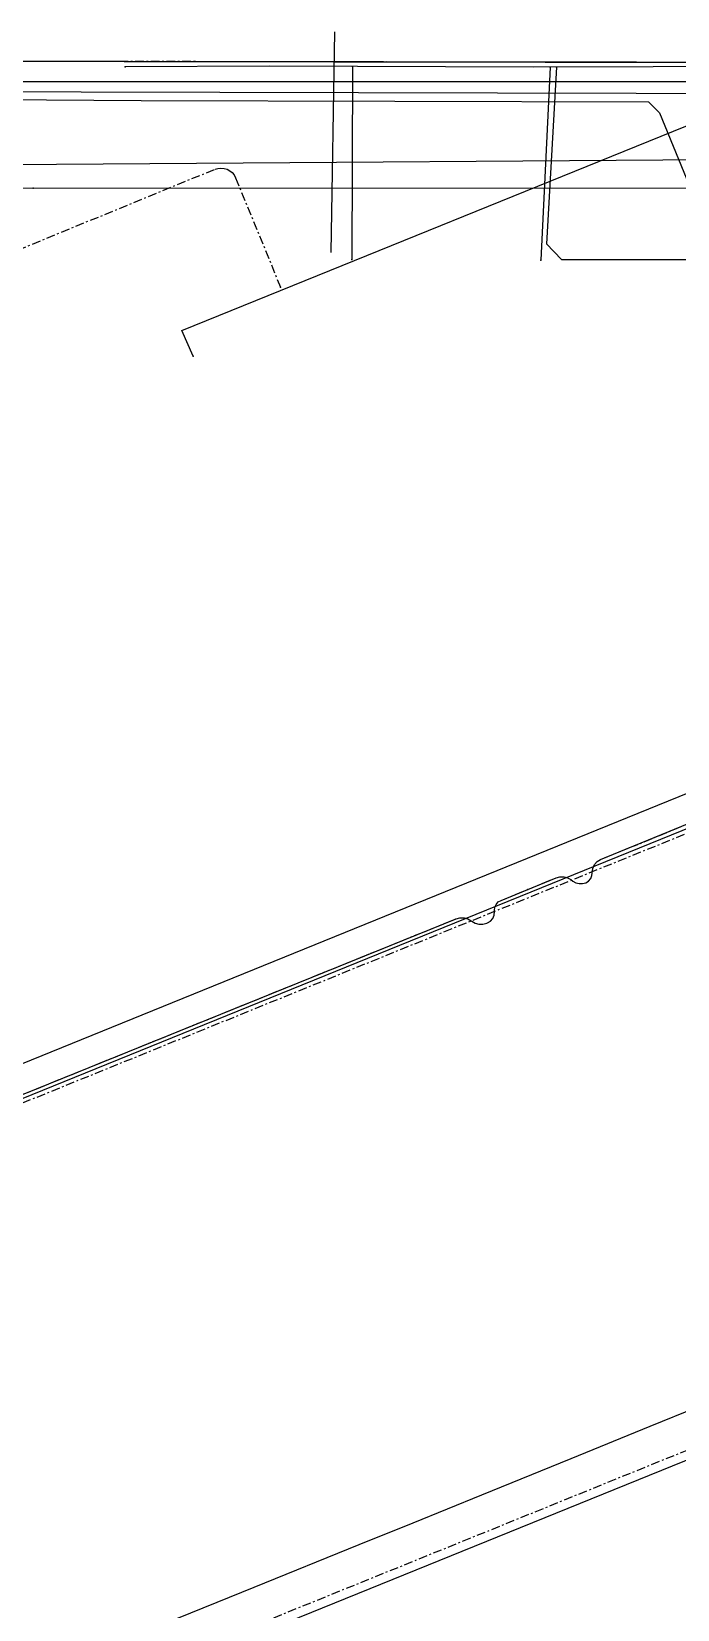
# Model space of a CAD drawing. Header units: metres. Extents: x -529 to 260, y -315 to 217.
# Drawn here: x -220.6 to -179.7, y -109.8 to -9.7 of the extents above; entities that cross this region are included whole.
import ezdxf

# ---------------------------------------------------------------- set-up
doc = ezdxf.new("R2010")
doc.units = ezdxf.units.M
doc.linetypes.add('DISUSED', pattern=[0.9943, 0.55, -0.1666, 0.1111, -0.1666])
for name, color, linetype, true_color in [('GM0772_GWA_Appurtenance', 7, 'Continuous', 0xba38a8), ('GM0772_GWA_Rioolleiding', 7, 'Continuous', 0xba38a8), ('KL1001_WAT_Waterleiding', 7, 'Continuous', 0x0000ff), ('KL1031_ELS_Appurtenance', 7, 'Continuous', 0x960000), ('KL1031_ELS_Elektriciteitskabel', 7, 'Continuous', 0x960000), ('KL1031_EMS_Appurtenance', 7, 'Continuous', 0xc80000), ('KL1031_EMS_Elektriciteitskabel', 7, 'Continuous', 0xc80000), ('KL1031_GLD_OlieGasChemicalienPijpleiding', 7, 'Continuous', 0xffaf3c), ('KL1049_DAT_Mantelbuis', 7, 'Continuous', 0x00ff00), ('KL1051_DAT_Appurtenance', 7, 'Continuous', 0x00ff00), ('KL1051_DAT_Kabelbed', 7, 'Continuous', 0x00ff00), ('KL1233_WRM_ThermischePijpleiding', 7, 'Continuous', 0x008080), ('KL1662_EMS_Elektriciteitskabel', 7, 'Continuous', 0xc80000)]:
    doc.layers.add(name, color=color, linetype=linetype, true_color=true_color)

msp = doc.modelspace()

# ---------------------------------------------------------------- linework, layer by layer
at = {"layer": 'GM0772_GWA_Appurtenance'}
msp.add_point((-220.5, -19.66), dxfattribs=at)
at = {"layer": 'GM0772_GWA_Rioolleiding', "linetype": 'CONTINUOUS'}
for points in [[(-168.75, -17.8), (-221.99, -18.17)], [(-220.5, -19.66), (-264.05, -19.68)], [(-169.77, -19.67), (-220.5, -19.66)]]:
    msp.add_lwpolyline(points, dxfattribs=at)
at = {"layer": 'KL1001_WAT_Waterleiding', "linetype": 'CONTINUOUS'}
msp.add_lwpolyline([(-228.89, -13.99), (-228.69, -13.99), (-213.66, -14.09), (-181.5, -14.17), (-180.79, -14.88), (-169.28, -42.98)], dxfattribs=at)
at = {"layer": 'KL1031_ELS_Appurtenance'}
for p in [(-214.68, -11.96), (-200.27, -11.93), (-187.72, -11.97), (-187.33, -11.97), (-200.31, -24.18), (-188.32, -24.23), (-204.83, -25.93)]:
    msp.add_point(p, dxfattribs=at)
at = {"layer": 'KL1031_ELS_Elektriciteitskabel', "linetype": 'CONTINUOUS'}
for points in [[(-173.76, 3.83), (-173.59, 2.94), (-173.3, 1.12), (-171.6, -8.71), (-171.63, -8.93), (-171.69, -9.11), (-171.77, -9.3), (-171.89, -9.5), (-172.04, -9.71), (-172.22, -9.93), (-172.43, -10.15), (-173.26, -10.95), (-173.75, -11.37), (-174.04, -11.61), (-174.38, -11.78), (-174.76, -11.88), (-175.14, -11.91), (-175.62, -11.91), (-181.2, -11.96), (-188.79, -11.97), (-205.53, -11.91), (-214.68, -11.96)], [(-200.27, -11.93), (-200.31, -24.18)], [(-187.72, -11.97), (-188.32, -24.23)], [(-187.33, -11.97), (-187.96, -23.18), (-187.01, -24.18), (-176.22, -24.18)]]:
    msp.add_lwpolyline(points, dxfattribs=at)
at = {"layer": 'KL1031_ELS_Elektriciteitskabel', "linetype": 'DISUSED'}
msp.add_lwpolyline([(-223.32, -24.34), (-208.98, -18.45), (-208.79, -18.4), (-208.6, -18.38), (-208.4, -18.4), (-208.21, -18.45), (-208.04, -18.55), (-207.89, -18.67), (-207.77, -18.82), (-207.67, -19), (-204.83, -25.93)], dxfattribs=at)
at = {"layer": 'KL1031_EMS_Appurtenance'}
msp.add_point((-189.15, -64.14), dxfattribs=at)
msp.add_point((-189.15, -64.14), dxfattribs=at)
at = {"layer": 'KL1031_EMS_Elektriciteitskabel', "linetype": 'CONTINUOUS'}
for points in [[(-173, -11.77), (-174.71, -11.69), (-228.09, -11.6), (-228.27, -11.58), (-228.42, -11.55), (-228.55, -11.49), (-228.66, -11.41), (-228.74, -11.3), (-228.8, -11.17), (-228.84, -11.01), (-228.85, -10.83), (-228.92, -7.48), (-228.94, -5.48), (-228.94, 2.52), (-228.95, 4.52), (-229.13, 31.22)], [(-171.3, -18.22), (-170.96, -13.76), (-170.96, -13.54), (-170.99, -13.32), (-171.04, -13.1), (-171.12, -12.89), (-171.22, -12.7), (-171.35, -12.52), (-171.5, -12.35), (-171.66, -12.2), (-171.9, -12.03), (-172.17, -11.91), (-172.45, -11.82), (-172.74, -11.78), (-172.9, -11.78), (-174.71, -11.69), (-228.09, -11.6)], [(-171.3, -18.22), (-170.96, -13.76), (-170.96, -13.54), (-170.99, -13.32), (-171.04, -13.1), (-171.12, -12.89), (-171.22, -12.7), (-171.35, -12.52), (-171.5, -12.35), (-171.66, -12.2), (-171.9, -12.03), (-172.17, -11.91), (-172.45, -11.82), (-172.74, -11.78), (-172.9, -11.78), (-174.71, -11.69), (-228.09, -11.6)], [(-171.02, -14.53), (-170.96, -13.76), (-170.96, -13.54), (-170.99, -13.32), (-171.04, -13.1), (-171.12, -12.89), (-171.22, -12.7), (-171.35, -12.52), (-171.5, -12.35), (-171.66, -12.2), (-171.9, -12.03), (-172.17, -11.91), (-172.45, -11.82), (-172.74, -11.78), (-172.9, -11.78), (-174.71, -11.69), (-228.09, -11.6)], [(-171.3, -18.22), (-170.96, -13.76), (-170.96, -13.54), (-170.99, -13.32), (-171.04, -13.1), (-171.12, -12.89), (-171.22, -12.7), (-171.35, -12.52), (-171.5, -12.35), (-171.66, -12.2), (-171.9, -12.03), (-172.17, -11.91), (-172.45, -11.82), (-172.74, -11.78), (-172.9, -11.78), (-174.71, -11.69), (-228.09, -11.6)], [(-171.3, -18.22), (-170.96, -13.76), (-170.96, -13.54), (-170.99, -13.32), (-171.04, -13.1), (-171.12, -12.89), (-171.22, -12.7), (-171.35, -12.52), (-171.5, -12.35), (-171.66, -12.2), (-171.9, -12.03), (-172.17, -11.91), (-172.45, -11.82), (-172.74, -11.78), (-172.9, -11.78), (-174.71, -11.69), (-228.09, -11.6)], [(-171.3, -18.22), (-170.96, -13.76), (-170.96, -13.54), (-170.99, -13.32), (-171.04, -13.1), (-171.12, -12.89), (-171.22, -12.7), (-171.35, -12.52), (-171.5, -12.35), (-171.66, -12.2), (-171.9, -12.03), (-172.17, -11.91), (-172.45, -11.82), (-172.74, -11.78), (-172.9, -11.78), (-174.71, -11.69), (-228.09, -11.6)], [(-171.3, -18.22), (-170.96, -13.76), (-170.96, -13.54), (-170.99, -13.32), (-171.04, -13.1), (-171.12, -12.89), (-171.22, -12.7), (-171.35, -12.52), (-171.5, -12.35), (-171.66, -12.2), (-171.9, -12.03), (-172.17, -11.91), (-172.45, -11.82), (-172.74, -11.78), (-172.9, -11.78), (-174.71, -11.69), (-228.09, -11.6)], [(-171.3, -18.22), (-170.96, -13.76), (-170.96, -13.54), (-170.99, -13.32), (-171.04, -13.1), (-171.12, -12.89), (-171.22, -12.7), (-171.35, -12.52), (-171.5, -12.35), (-171.66, -12.2), (-171.9, -12.03), (-172.17, -11.91), (-172.45, -11.82), (-172.74, -11.78), (-172.9, -11.78), (-174.71, -11.69), (-228.09, -11.6)], [(-171.3, -18.22), (-170.96, -13.76), (-170.96, -13.54), (-170.99, -13.32), (-171.04, -13.1), (-171.12, -12.89), (-171.22, -12.7), (-171.35, -12.52), (-171.5, -12.35), (-171.66, -12.2), (-171.9, -12.03), (-172.17, -11.91), (-172.45, -11.82), (-172.74, -11.78), (-172.9, -11.78), (-174.71, -11.69), (-228.09, -11.6)], [(-228.09, -11.6), (-174.71, -11.69), (-172.9, -11.78), (-172.74, -11.78), (-172.45, -11.82), (-172.17, -11.91), (-171.9, -12.03), (-171.66, -12.2), (-171.5, -12.35), (-171.35, -12.52), (-171.22, -12.7), (-171.12, -12.89), (-171.04, -13.1), (-170.99, -13.32), (-170.96, -13.54), (-170.96, -13.76), (-170.96, -13.85)], [(-171.3, -18.22), (-170.96, -13.76), (-170.96, -13.54), (-170.99, -13.32), (-171.04, -13.1), (-171.12, -12.89), (-171.22, -12.7), (-171.35, -12.52), (-171.5, -12.35), (-171.66, -12.2), (-171.9, -12.03), (-172.17, -11.91), (-172.45, -11.82), (-172.74, -11.78), (-172.9, -11.78), (-174.71, -11.69), (-228.09, -11.6)], [(-189.15, -64.14), (-187.34, -63.4), (-187.11, -63.34), (-186.86, -63.34), (-186.63, -63.4), (-186.42, -63.52), (-186.29, -63.61), (-186.1, -63.72), (-185.89, -63.77), (-185.68, -63.77), (-185.47, -63.72), (-185.3, -63.61), (-185.16, -63.46), (-185.08, -63.27), (-185.03, -62.81), (-184.92, -62.57), (-184.75, -62.38), (-184.53, -62.25), (-166.02, -54.65)], [(-277.08, -99.45), (-272.28, -97.51), (-270.65, -96.82), (-237.79, -83.89), (-193.7, -66.01), (-193.45, -65.95), (-193.19, -65.95), (-192.94, -66.02), (-192.49, -66.28), (-192.25, -66.35), (-191.99, -66.35), (-191.74, -66.29), (-191.7, -66.27), (-191.51, -66.15), (-191.36, -65.98), (-191.27, -65.77), (-191.25, -65.55), (-191.25, -65.49), (-191.23, -65.28), (-191.15, -65.1), (-191.02, -64.94), (-190.84, -64.84), (-189.15, -64.14)], [(-150.49, -90.08), (-152.4, -90.15), (-152.9, -90.19), (-153.39, -90.26), (-153.87, -90.37), (-154.34, -90.52), (-157.37, -91.6), (-158.31, -91.94), (-159.24, -92.31), (-175.52, -98.92), (-252.53, -130.17), (-252.6, -130.21), (-252.71, -130.29), (-252.86, -130.39), (-253.05, -130.54), (-253.54, -130.92), (-254.17, -131.44)]]:
    msp.add_lwpolyline(points, dxfattribs=at)
at = {"layer": 'KL1031_EMS_Elektriciteitskabel', "linetype": 'DISUSED'}
for points in [[(-170.96, -13.76), (-170.96, -13.54), (-170.99, -13.32), (-171.04, -13.1), (-171.12, -12.89), (-171.22, -12.7), (-171.35, -12.52), (-171.5, -12.35), (-171.66, -12.2), (-171.9, -12.03), (-172.17, -11.91), (-172.45, -11.82), (-172.74, -11.78), (-172.9, -11.78), (-174.71, -11.69), (-228.09, -11.6)], [(-440.19, -166.24), (-417.83, -157.11), (-335.01, -125.08), (-281.29, -102.02), (-268.16, -96.77), (-153.82, -50.33), (-156.23, -44.41), (-151, -42.29)], [(-189.15, -64.14), (-187.34, -63.4), (-187.11, -63.34), (-186.86, -63.34), (-186.63, -63.4), (-186.42, -63.52), (-186.29, -63.61), (-186.1, -63.72), (-185.89, -63.77), (-185.68, -63.77), (-185.47, -63.72), (-185.3, -63.61), (-185.16, -63.46), (-185.08, -63.27), (-185.03, -62.81), (-184.92, -62.57), (-184.75, -62.38), (-184.53, -62.25), (-166.02, -54.65)], [(-237.79, -83.89), (-193.7, -66.01), (-193.45, -65.95), (-193.19, -65.95), (-192.94, -66.02), (-192.49, -66.28), (-192.25, -66.35), (-191.99, -66.35), (-191.74, -66.29), (-191.7, -66.27), (-191.51, -66.15), (-191.36, -65.98), (-191.27, -65.77), (-191.25, -65.55), (-191.25, -65.49), (-191.23, -65.28), (-191.15, -65.1), (-191.02, -64.94), (-190.84, -64.84), (-189.15, -64.14)], [(-151.33, -88.48), (-254.6, -130.39)]]:
    msp.add_lwpolyline(points, dxfattribs=at)
at = {"layer": 'KL1031_GLD_OlieGasChemicalienPijpleiding', "linetype": 'CONTINUOUS'}
msp.add_lwpolyline([(-296.74, -13.46), (-279.1, -13.39), (-182.27, -13.62), (-154.3, -13.66), (-154.23, -7.28)], dxfattribs=at)
at = {"layer": 'KL1049_DAT_Mantelbuis', "linetype": 'CONTINUOUS'}
msp.add_lwpolyline([(-201.62, -23.73), (-201.39, -9.74)], dxfattribs=at)
at = {"layer": 'KL1051_DAT_Appurtenance'}
msp.add_point((-210.36, -30.32), dxfattribs=at)
at = {"layer": 'KL1051_DAT_Kabelbed', "linetype": 'CONTINUOUS'}
for points in [[(-210.36, -30.32), (-211.09, -28.68), (-176.79, -14.78), (-162.64, -49.59), (-162.01, -51.13), (-161.23, -53.04), (-160.63, -54.53)], [(-152.7, -48.42), (-154.02, -47.87), (-159.82, -50.23), (-162.01, -51.13), (-164.87, -52.29), (-277.11, -97.94), (-278.51, -97.3)], [(-277.67, -99.38), (-277.67, -99.38), (-276.33, -99.8), (-167.65, -55.65), (-161.23, -53.04), (-159.04, -52.15), (-153.22, -49.79), (-151.89, -50.38)], [(-222.65, -114.98), (-218.17, -113.16), (-214.7, -111.75), (-213.83, -111.4), (-211.39, -110.4), (-208.84, -109.36), (-206.5, -108.41), (-199.83, -105.71), (-196.42, -104.32), (-192.07, -102.55), (-186.4, -100.24), (-181.39, -98.2), (-169.3, -93.29), (-160.94, -89.9), (-153.87, -87.03), (-153.02, -85.07)]]:
    msp.add_lwpolyline(points, dxfattribs=at)
at = {"layer": 'KL1233_WRM_ThermischePijpleiding', "linetype": 'CONTINUOUS'}
msp.add_lwpolyline([(-295.79, -12.88), (-178.64, -12.88)], dxfattribs=at)
at = {"layer": 'KL1662_EMS_Elektriciteitskabel', "linetype": 'CONTINUOUS'}
msp.add_lwpolyline([(-171.3, -18.22), (-171.02, -14.53), (-170.96, -13.76), (-170.97, -13.47), (-171, -13.24), (-171.09, -12.97), (-171.19, -12.76), (-171.32, -12.56), (-171.47, -12.37), (-171.66, -12.2), (-171.86, -12.06), (-172.06, -11.95), (-172.28, -11.86), (-172.48, -11.81), (-172.74, -11.78), (-173, -11.77), (-174.82, -11.69), (-182.26, -11.67), (-198.34, -11.65), (-218.99, -11.61), (-241.78, -11.63)], dxfattribs=at)
msp.add_lwpolyline([(-171.3, -18.22), (-171.02, -14.53), (-170.96, -13.76), (-170.97, -13.47), (-171, -13.24), (-171.09, -12.97), (-171.19, -12.76), (-171.32, -12.56), (-171.47, -12.37), (-171.66, -12.2), (-171.86, -12.06), (-172.06, -11.95), (-172.28, -11.86), (-172.48, -11.81), (-172.74, -11.78), (-173, -11.77), (-174.82, -11.69), (-182.26, -11.67), (-198.34, -11.65), (-218.99, -11.61), (-241.78, -11.63)], dxfattribs=at)
msp.add_lwpolyline([(-171.3, -18.22), (-171.02, -14.53), (-170.96, -13.76), (-170.97, -13.47), (-171, -13.24), (-171.09, -12.97), (-171.19, -12.76), (-171.32, -12.56), (-171.47, -12.37), (-171.66, -12.2), (-171.86, -12.06), (-172.06, -11.95), (-172.28, -11.86), (-172.48, -11.81), (-172.74, -11.78), (-173, -11.77), (-174.82, -11.69), (-182.26, -11.67), (-198.34, -11.65), (-218.99, -11.61), (-241.78, -11.63)], dxfattribs=at)

doc.saveas('drawing.dxf')
